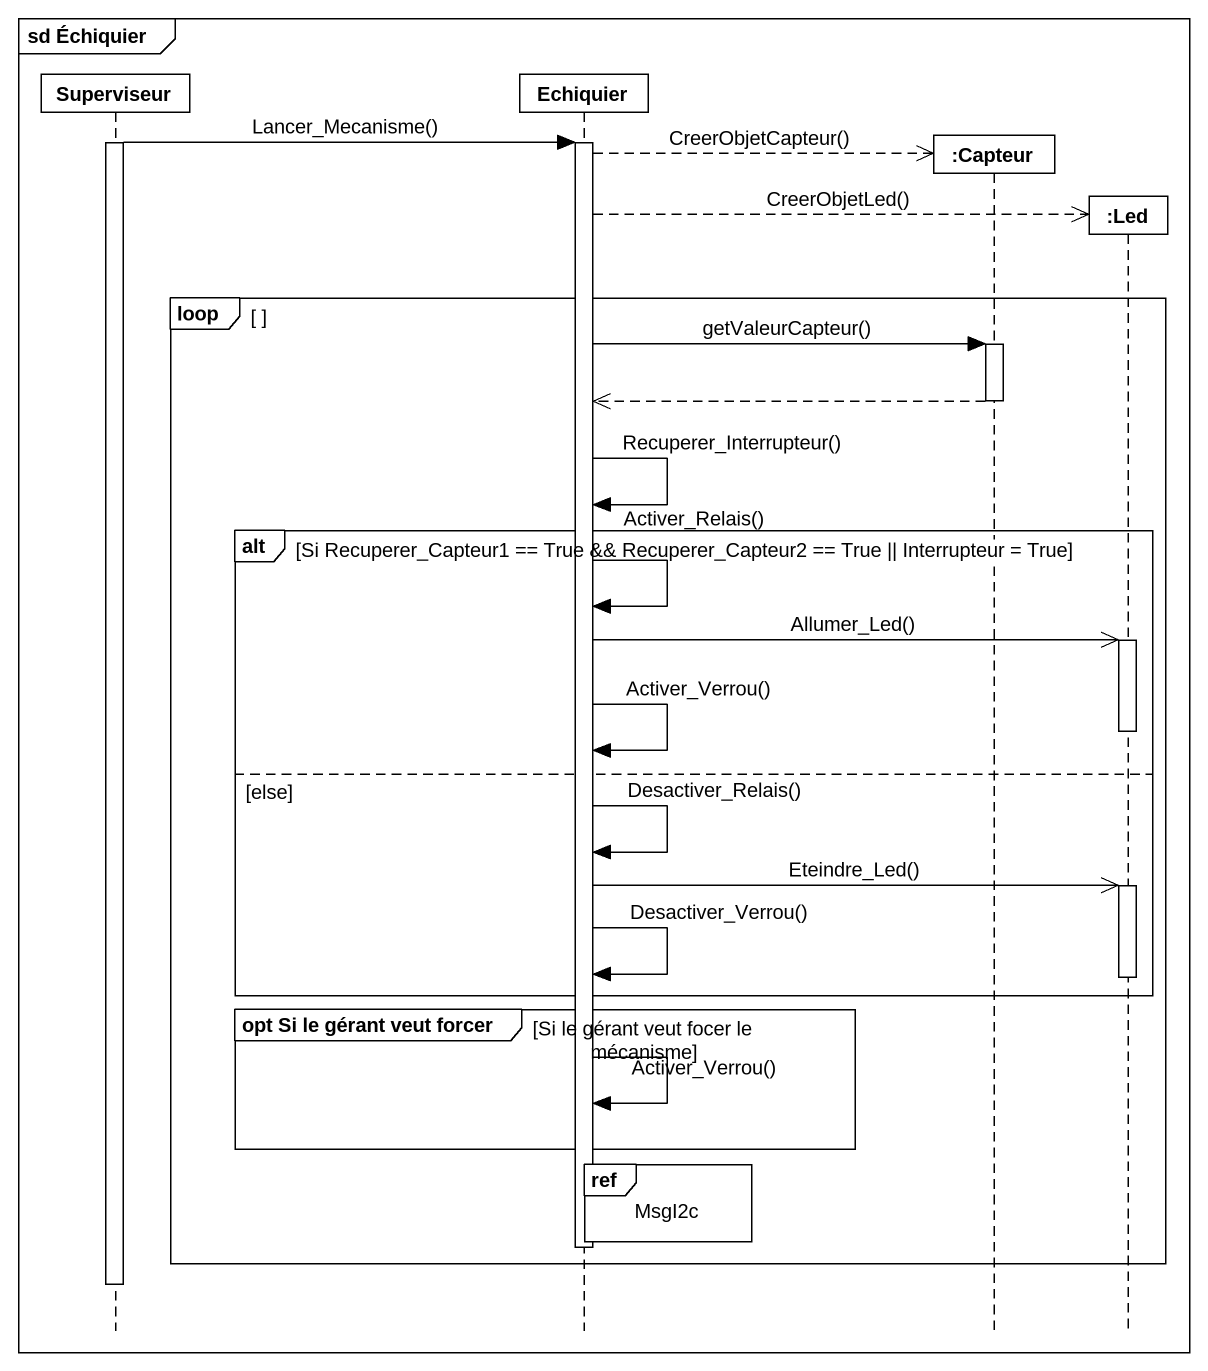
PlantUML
@startuml
mainframe sd Échiquier
hide footbox
participant Superviseur
participant Echiquier
participant ":Capteur" as Capteur
participant ":Led" as Led

activate Superviseur
Superviseur -> Echiquier : Lancer_Mecanisme()
activate Echiquier
Echiquier -->> Capteur ** : CreerObjetCapteur()
Echiquier -->> Led ** : CreerObjetLed()
loop
  Echiquier -> Capteur : getValeurCapteur()
  activate Capteur
  Capteur -->> Echiquier
  deactivate Capteur
  Echiquier -> Echiquier : Recuperer_Interrupteur()
  alt Si Recuperer_Capteur1 == True && Recuperer_Capteur2 == True || Interrupteur = True
    Echiquier -> Echiquier : Activer_Relais()
    Echiquier ->> Led : Allumer_Led()
    activate Led
    deactivate Led
    Echiquier -> Echiquier : Activer_Verrou()
  else else
    Echiquier -> Echiquier : Desactiver_Relais()
    Echiquier ->> Led : Eteindre_Led()
    activate Led
    Echiquier -> Echiquier : Desactiver_Verrou()
    deactivate Led
  end
  group opt Si le gérant veut forcer [Si le gérant veut focer le mécanisme]
    Echiquier -> Echiquier : Activer_Verrou()
  end
  ref over Echiquier : MsgI2c
  deactivate Echiquier
end
deactivate Superviseur
@enduml
